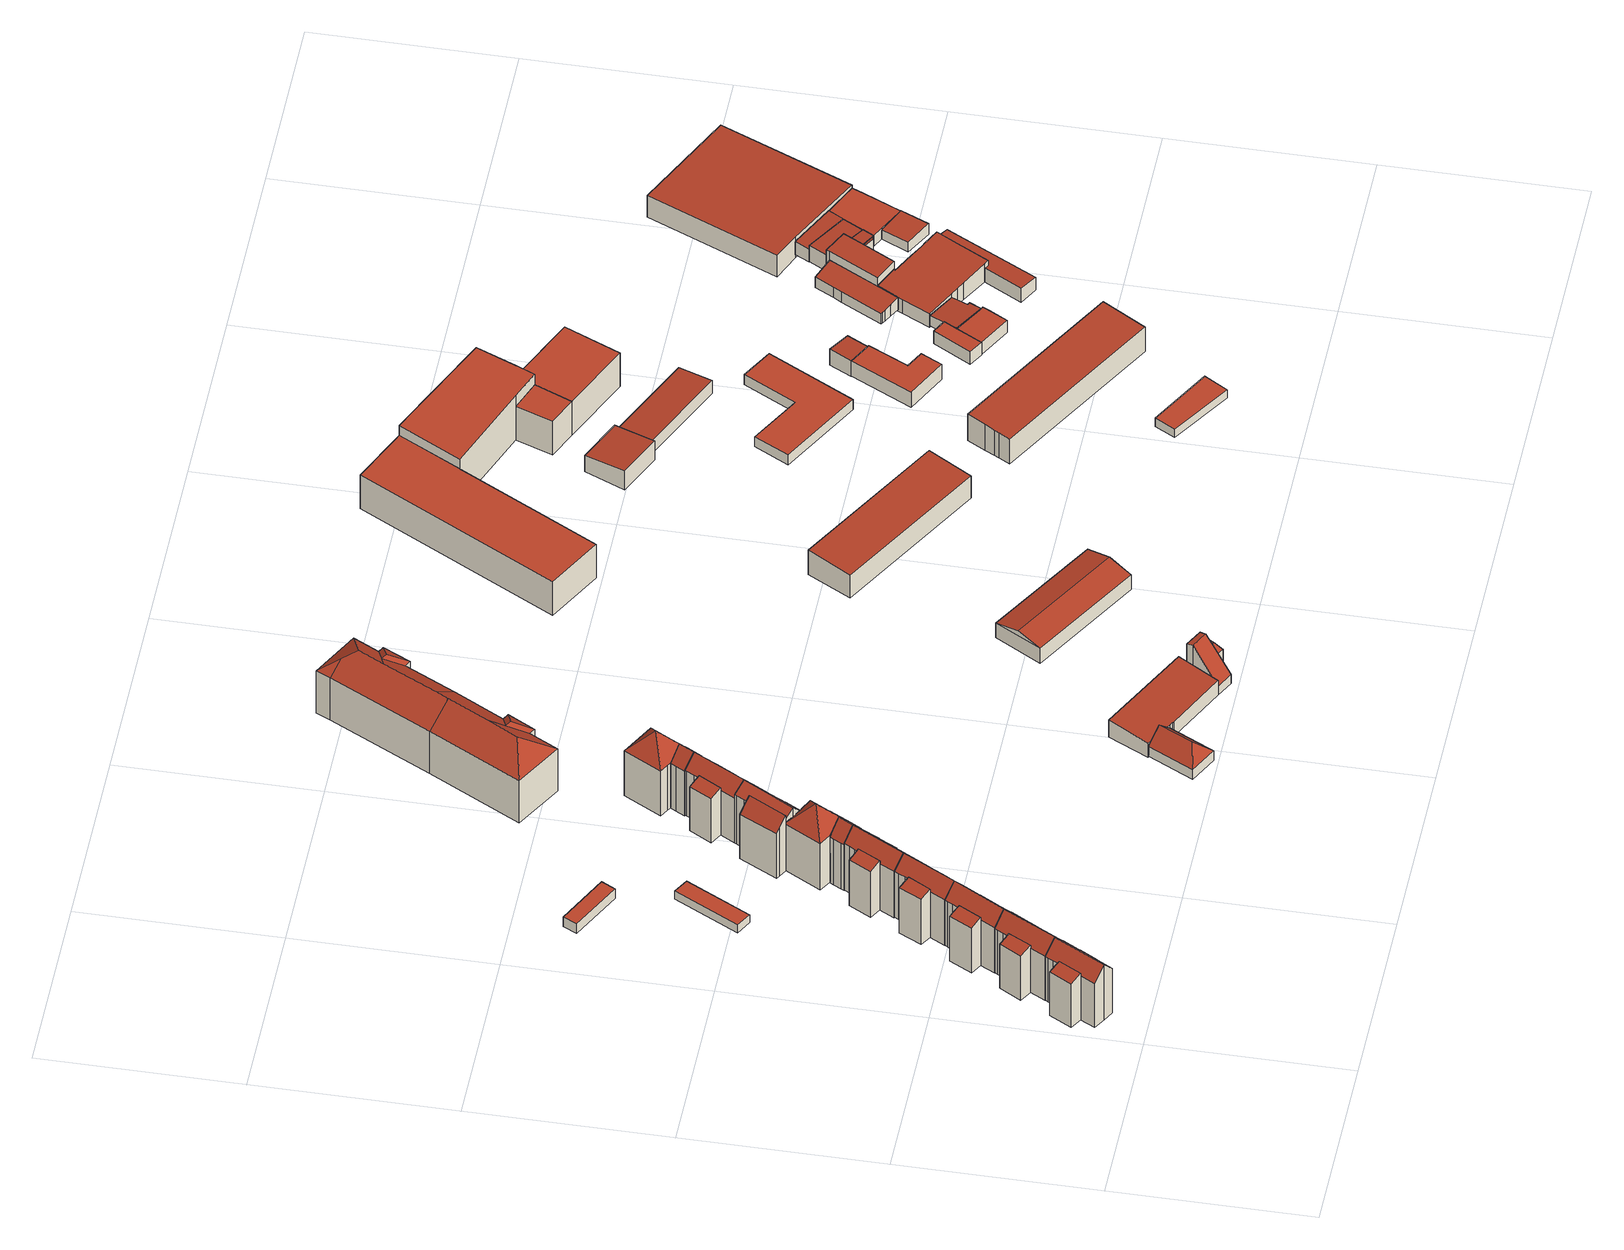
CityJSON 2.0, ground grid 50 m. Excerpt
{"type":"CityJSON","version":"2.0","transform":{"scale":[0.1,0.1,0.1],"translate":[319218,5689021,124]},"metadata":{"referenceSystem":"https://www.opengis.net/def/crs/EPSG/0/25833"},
"CityObjects":{
"building1":{"type":"Building","attributes":{"Gemeindeschluessel":14713000,"Geometrietyp2DReferenz":"3000","function":"31001_9998","roofType":"9999"},"children":["building1-1","building1-2"]},
"building1-1":{"type":"BuildingPart","attributes":{"Dachtyp_tdc":"tdcPolyFlatRoof","Dachneigung":16.94,"QualitaetDacherkennung":82,"Geometrietyp2DReferenz":"3000","roofType":"2100","measuredHeight":14.67},"parents":["building1"],"geometry":[{"type":"MultiSurface","lod":"2","boundaries":[[[0,1,2]],[[0,3,4,1]],[[3,5,6,4]],[[5,7,8,6]],[[7,9,10,8]],[[9,11,10]],[[7,5,3,0,9]],[[1,4,6,8,10]],[[2,11,9,0]],[[2,1,10,11]]],"semantics":{"surfaces":[{"type":"WallSurface"},{"type":"RoofSurface"},{"type":"GroundSurface"},{"type":"ClosureSurface"}],"values":[0,0,0,0,0,0,1,2,0,3]}}]},
"building1-2":{"type":"BuildingPart","attributes":{"Dachtyp_tdc":"tdcGableRoof","Dachneigung":47.24,"QualitaetDacherkennung":75,"Geometrietyp2DReferenz":"3000","roofType":"3100","measuredHeight":17.37},"parents":["building1"],"geometry":[{"type":"MultiSurface","lod":"2","boundaries":[[[12,13,14,15]],[[13,16,17,14]],[[16,18,19,17]],[[18,20,21,19]],[[20,22,23,21]],[[22,2,1,23]],[[11,24,25,10]],[[24,26,27,25]],[[26,28,29,27]],[[28,30,31,29]],[[30,32,33,31]],[[32,34,35,33]],[[34,12,15,35]],[[30,28,26,24,11,2,22,20]],[[20,18,16,13,12,34,32,30]],[[15,14,17,19,21,23,1,10,25,27,29,31,33,35]],[[11,10,1,2]]],"semantics":{"surfaces":[{"type":"WallSurface"},{"type":"RoofSurface"},{"type":"GroundSurface"},{"type":"ClosureSurface"}],"values":[0,0,0,0,0,0,0,0,0,0,0,0,0,1,1,2,3]}}]},
"building2":{"type":"Building","attributes":{"Gemeindeschluessel":14713000,"Geometrietyp2DReferenz":"3000","function":"31001_9998","roofType":"9999"},"children":["building2-1","building2-2"]},
"building2-1":{"type":"BuildingPart","attributes":{"Dachtyp_tdc":"tdcGableRoof","Dachneigung":48.67,"QualitaetDacherkennung":74,"Geometrietyp2DReferenz":"3000","roofType":"3100","measuredHeight":17.57},"parents":["building2"],"geometry":[{"type":"MultiSurface","lod":"2","boundaries":[[[36,37,38,39]],[[37,40,41,38]],[[40,42,43,41]],[[42,44,45,43]],[[44,46,47,45]],[[46,48,49,47]],[[50,51,52,53]],[[51,54,55,52]],[[54,56,57,55]],[[56,58,59,57]],[[58,60,61,59]],[[60,62,63,61]],[[62,36,39,63]],[[58,56,54,51,50,48,46,44]],[[44,42,40,37,36,62,60,58]],[[39,38,41,43,45,47,49,53,52,55,57,59,61,63]],[[50,53,49,48]]],"semantics":{"surfaces":[{"type":"WallSurface"},{"type":"RoofSurface"},{"type":"GroundSurface"},{"type":"ClosureSurface"}],"values":[0,0,0,0,0,0,0,0,0,0,0,0,0,1,1,2,3]}}]},
"building2-2":{"type":"BuildingPart","attributes":{"Dachtyp_tdc":"tdcPolyFlatRoof","Dachneigung":16.79,"QualitaetDacherkennung":77,"Geometrietyp2DReferenz":"3000","roofType":"2100","measuredHeight":14.82},"parents":["building2"],"geometry":[{"type":"MultiSurface","lod":"2","boundaries":[[[64,65,66,67]],[[65,68,53,66]],[[68,50,53]],[[69,70,71,49,48]],[[70,64,67,71]],[[70,69,68,65,64]],[[67,66,53,49,71]],[[48,50,68,69]],[[48,49,53,50]]],"semantics":{"surfaces":[{"type":"WallSurface"},{"type":"RoofSurface"},{"type":"GroundSurface"},{"type":"ClosureSurface"}],"values":[0,0,0,0,0,1,2,0,3]}}]},
"building3":{"type":"Building","attributes":{"Gemeindeschluessel":14713000,"Geometrietyp2DReferenz":"3000","function":"31001_9998","roofType":"9999"},"children":["building3-1","building3-2"]},
"building3-1":{"type":"BuildingPart","attributes":{"Dachtyp_tdc":"tdcGableRoof","Dachneigung":49.36,"QualitaetDacherkennung":75,"Geometrietyp2DReferenz":"3000","roofType":"3100","measuredHeight":17.74},"parents":["building3"],"geometry":[{"type":"MultiSurface","lod":"2","boundaries":[[[72,73,74]],[[73,75,76,74]],[[75,77,78,76]],[[77,79,80,78]],[[79,81,82,80]],[[81,83,84,82]],[[83,85,86,84]],[[85,87,88,86]],[[87,89,90,88]],[[89,91,92,90]],[[91,93,94,92]],[[93,58,95,94]],[[58,96,97,95]],[[96,98,99,97]],[[58,93,91,89,87,85,83,81]],[[81,79,77,75,73,72,98,96,58]],[[74,76,78,80,82,84,86,88,90,92,94,95,97,99]],[[74,99,98,72]]],"semantics":{"surfaces":[{"type":"WallSurface"},{"type":"RoofSurface"},{"type":"GroundSurface"},{"type":"ClosureSurface"}],"values":[0,0,0,0,0,0,0,0,0,0,0,0,0,0,1,1,2,3]}}]},
"building3-2":{"type":"BuildingPart","attributes":{"Dachtyp_tdc":"tdcPolyFlatRoof","Dachneigung":16.46,"QualitaetDacherkennung":79,"Geometrietyp2DReferenz":"3000","roofType":"2100","measuredHeight":15.01},"parents":["building3"],"geometry":[{"type":"MultiSurface","lod":"2","boundaries":[[[100,101,102,99]],[[101,103,104,102]],[[103,105,106,104]],[[105,107,74,106]],[[107,72,74]],[[100,99,98]],[[107,105,103,101,100]],[[102,104,106,74,99]],[[98,72,107,100]],[[98,99,74,72]]],"semantics":{"surfaces":[{"type":"WallSurface"},{"type":"RoofSurface"},{"type":"GroundSurface"},{"type":"ClosureSurface"}],"values":[0,0,0,0,0,0,1,2,0,3]}}]},
"building4":{"type":"Building","attributes":{"Gemeindeschluessel":14713000,"Geometrietyp2DReferenz":"3000","function":"31001_9998","roofType":"9999"},"children":["building4-1","building4-2"]},
"building4-1":{"type":"BuildingPart","attributes":{"Dachtyp_tdc":"tdcPolyFlatRoof","Dachneigung":16.51,"QualitaetDacherkennung":80,"Geometrietyp2DReferenz":"3000","roofType":"2100","measuredHeight":15.17},"parents":["building4"],"geometry":[{"type":"MultiSurface","lod":"2","boundaries":[[[108,109,110,111]],[[109,112,113,110]],[[112,114,115,116,113]],[[117,108,111,118,119]],[[117,114,112,109,108]],[[111,110,113,116,118]],[[119,115,114,117]],[[119,118,116,115]]],"semantics":{"surfaces":[{"type":"WallSurface"},{"type":"RoofSurface"},{"type":"GroundSurface"},{"type":"ClosureSurface"}],"values":[0,0,0,0,1,2,0,3]}}]},
"building4-2":{"type":"BuildingPart","attributes":{"Dachtyp_tdc":"tdcGableRoof","Dachneigung":49.05,"QualitaetDacherkennung":75,"Geometrietyp2DReferenz":"3000","roofType":"3100","measuredHeight":17.86},"parents":["building4"],"geometry":[{"type":"MultiSurface","lod":"2","boundaries":[[[115,120,121,116]],[[120,122,123,121]],[[122,124,125,123]],[[124,126,127,125]],[[126,128,129,127]],[[128,130,131,129]],[[130,132,133,131]],[[132,134,135,133]],[[134,136,137,135]],[[136,138,139,137]],[[138,140,141,139]],[[140,142,143,141]],[[142,79,144,143]],[[79,119,118,144]],[[142,140,138,136,134,132,130,128]],[[128,126,124,122,120,115,119,79,142]],[[116,121,123,125,127,129,131,133,135,137,139,141,143,144,118]],[[116,118,119,115]]],"semantics":{"surfaces":[{"type":"WallSurface"},{"type":"RoofSurface"},{"type":"GroundSurface"},{"type":"ClosureSurface"}],"values":[0,0,0,0,0,0,0,0,0,0,0,0,0,0,1,1,2,3]}}]},
"building5":{"type":"Building","attributes":{"Dachtyp_tdc":"tdcPolyFlatRoof","Gemeindeschluessel":14713000,"Dachneigung":3.3,"QualitaetDacherkennung":91,"Geometrietyp2DReferenz":"3000","function":"31001_9998","roofType":"2100","measuredHeight":2.5},"geometry":[{"type":"MultiSurface","lod":"2","boundaries":[[[145,146,147,148]],[[146,149,150,147]],[[149,151,152,150]],[[151,145,148,152]],[[151,149,146,145]],[[148,147,150,152]]],"semantics":{"surfaces":[{"type":"WallSurface"},{"type":"RoofSurface"},{"type":"GroundSurface"}],"values":[0,0,0,0,1,2]}}]},
"building6":{"type":"Building","attributes":{"Gemeindeschluessel":14713000,"Geometrietyp2DReferenz":"3000","function":"31001_9998","roofType":"9999"},"children":["building6-1","building6-2"]},
"building6-1":{"type":"BuildingPart","attributes":{"Dachtyp_tdc":"tdcGableRoof","Dachneigung":47.79,"QualitaetDacherkennung":76,"Geometrietyp2DReferenz":"3000","roofType":"3100","measuredHeight":18.03},"parents":["building6"],"geometry":[{"type":"MultiSurface","lod":"2","boundaries":[[[153,154,155,156]],[[154,157,158,155]],[[157,159,160,158]],[[159,161,162,160]],[[161,163,164,162]],[[163,165,166,164]],[[165,167,168,166]],[[167,169,170,168]],[[169,171,172,170]],[[171,173,174,172]],[[173,128,175,174]],[[128,126,176,175]],[[126,177,178,176]],[[128,173,171,169,167,165,163,161]],[[161,159,157,154,153,179,177,126,128]],[[180,156,155,158,160,162,164,166,168,170,172,174,175,176,178]],[[156,180,179,153]],[[180,178,177,179]]],"semantics":{"surfaces":[{"type":"WallSurface"},{"type":"RoofSurface"},{"type":"GroundSurface"},{"type":"ClosureSurface"}],"values":[0,0,0,0,0,0,0,0,0,0,0,0,0,1,1,2,3,3]}}]},
"building6-2":{"type":"BuildingPart","attributes":{"Dachtyp_tdc":"tdcPolyFlatRoof","Dachneigung":17.05,"QualitaetDacherkennung":79,"Geometrietyp2DReferenz":"3000","roofType":"2100","measuredHeight":15.37},"parents":["building6"],"geometry":[{"type":"MultiSurface","lod":"2","boundaries":[[[181,182,183,178,177]],[[182,184,185,183]],[[184,186,187,185]],[[186,188,153,156,187]],[[189,188,186,184,182,181]],[[178,183,185,187,156,180]],[[179,153,188,189]],[[179,180,156,153]],[[181,177,179,189]],[[177,178,180,179]]],"semantics":{"surfaces":[{"type":"WallSurface"},{"type":"RoofSurface"},{"type":"GroundSurface"},{"type":"ClosureSurface"}],"values":[0,0,0,0,1,2,0,3,0,3]}}]},
"building7":{"type":"Building","attributes":{"Dachtyp_tdc":"tdcPolyFlatRoof","Gemeindeschluessel":14713000,"Dachneigung":0,"QualitaetDacherkennung":78,"Geometrietyp2DReferenz":"3000","function":"31001_9998","roofType":"1000","measuredHeight":3},"geometry":[{"type":"MultiSurface","lod":"2","boundaries":[[[190,191,192,193]],[[191,194,195,192]],[[194,196,197,195]],[[196,190,193,197]],[[196,194,191,190]],[[193,192,195,197]]],"semantics":{"surfaces":[{"type":"WallSurface"},{"type":"RoofSurface"},{"type":"GroundSurface"}],"values":[0,0,0,0,1,2]}}]},
"building8":{"type":"Building","attributes":{"Gemeindeschluessel":14713000,"Geometrietyp2DReferenz":"3000","function":"31001_9998","roofType":"9999"},"children":["building8-1","building8-2"]},
"building8-1":{"type":"BuildingPart","attributes":{"Dachtyp_tdc":"tdcTentRoof","Dachneigung":49.44,"QualitaetDacherkennung":70,"Geometrietyp2DReferenz":"3000","roofType":"4000","measuredHeight":20.49},"parents":["building8"],"geometry":[{"type":"MultiSurface","lod":"2","boundaries":[[[198,199,200,201]],[[199,202,203,200]],[[202,204,205,203]],[[204,206,207,205]],[[206,208,209,207]],[[208,210,211,209]],[[210,212,213,211]],[[212,214,215,213]],[[214,216,217,215]],[[216,218,219,217]],[[218,220,221,219]],[[222,198,201,223,224]],[[202,199,198,225]],[[208,206,204,202,225]],[[218,216,214,212,210,208,225]],[[198,222,226,227,220,218,225]],[[201,200,203,205,207,209,211,213,215,217,219,221,228,223]],[[222,224,226]],[[224,223,228,227,226]],[[227,228,221,220]]],"semantics":{"surfaces":[{"type":"WallSurface"},{"type":"RoofSurface"},{"type":"GroundSurface"},{"type":"ClosureSurface"}],"values":[0,0,0,0,0,0,0,0,0,0,0,0,1,1,1,1,2,0,3,3]}}]},
"building8-2":{"type":"BuildingPart","attributes":{"Dachtyp_tdc":"tdcGableRoof","Dachneigung":51.25,"QualitaetDacherkennung":68,"Geometrietyp2DReferenz":"3000","roofType":"3100","measuredHeight":18.31},"parents":["building8"],"geometry":[{"type":"MultiSurface","lod":"2","boundaries":[[[229,230,231,232]],[[230,233,234,231]],[[233,235,236,234]],[[235,224,223,236]],[[237,238,239,221,220]],[[238,229,232,239]],[[240,226,224,235,233,230,229]],[[229,238,237,240]],[[232,231,234,236,223,228,221,239]],[[227,226,240]],[[228,223,224,226,227]],[[237,220,227,240]],[[220,221,228,227]]],"semantics":{"surfaces":[{"type":"WallSurface"},{"type":"RoofSurface"},{"type":"GroundSurface"},{"type":"ClosureSurface"}],"values":[0,0,0,0,0,0,1,1,2,0,3,0,3]}}]},
"building9":{"type":"Building","attributes":{"Gemeindeschluessel":14713000,"Geometrietyp2DReferenz":"3000","function":"31001_9998","roofType":"9999"},"children":["building9-1","building9-2"]},
"building9-1":{"type":"BuildingPart","attributes":{"Dachtyp_tdc":"tdcGableRoof","Dachneigung":48.19,"QualitaetDacherkennung":48,"Geometrietyp2DReferenz":"3000","roofType":"3100","measuredHeight":17.43},"parents":["building9"],"geometry":[{"type":"MultiSurface","lod":"2","boundaries":[[[241,242,243,244]],[[242,245,246,243]],[[245,247,248,246]],[[247,249,250,248]],[[249,251,252,250]],[[251,253,254,252]],[[253,255,256,254]],[[255,257,258,256]],[[257,259,260,258]],[[259,261,262,260]],[[261,263,264,262]],[[263,265,266,264]],[[265,267,268,266]],[[265,263,261,259,257,255,253,251,249]],[[249,247,245,242,241,267,265]],[[244,243,246,248,250,252,254,256,258,260,262,264,266,268]],[[244,268,267,241]]],"semantics":{"surfaces":[{"type":"WallSurface"},{"type":"RoofSurface"},{"type":"GroundSurface"},{"type":"ClosureSurface"}],"values":[0,0,0,0,0,0,0,0,0,0,0,0,0,1,1,2,3]}}]},
"building9-2":{"type":"BuildingPart","attributes":{"Dachtyp_tdc":"tdcPolyFlatRoof","Dachneigung":46.91,"QualitaetDacherkennung":47,"Geometrietyp2DReferenz":"3000","roofType":"2100","measuredHeight":17.54},"parents":["building9"],"geometry":[{"type":"MultiSurface","lod":"2","boundaries":[[[269,270,271,272]],[[270,273,244,271]],[[273,241,244]],[[274,268,267]],[[274,275,276,268]],[[275,277,278,276]],[[277,279,280,278]],[[279,269,272,280]],[[279,277,275,274,273,270,269]],[[272,271,244,268,276,278,280]],[[267,241,273,274]],[[267,268,244,241]]],"semantics":{"surfaces":[{"type":"WallSurface"},{"type":"RoofSurface"},{"type":"GroundSurface"},{"type":"ClosureSurface"}],"values":[0,0,0,0,0,0,0,0,1,2,0,3]}}]},
"building10":{"type":"Building","attributes":{"Gemeindeschluessel":14713000,"Geometrietyp2DReferenz":"3000","function":"31001_9998","roofType":"9999"},"children":["building10-1","building10-2"]},
"building10-1":{"type":"BuildingPart","attributes":{"Dachtyp_tdc":"tdcPolyFlatRoof","Dachneigung":16.49,"QualitaetDacherkennung":78,"Geometrietyp2DReferenz":"3000","roofType":"2100","measuredHeight":14.81},"parents":["building10"],"geometry":[{"type":"MultiSurface","lod":"2","boundaries":[[[281,282,283,284]],[[282,285,286,287,283]],[[288,289,290]],[[288,291,292,289]],[[291,281,284,292]],[[291,288,285,282,281]],[[284,283,287,289,292]],[[290,286,285,288]],[[290,289,287,286]]],"semantics":{"surfaces":[{"type":"WallSurface"},{"type":"RoofSurface"},{"type":"GroundSurface"},{"type":"ClosureSurface"}],"values":[0,0,0,0,0,1,2,0,3]}}]},
"building10-2":{"type":"BuildingPart","attributes":{"Dachtyp_tdc":"tdcGableRoof","Dachneigung":49.59,"QualitaetDacherkennung":76,"Geometrietyp2DReferenz":"3000","roofType":"3100","measuredHeight":17.43},"parents":["building10"],"geometry":[{"type":"MultiSurface","lod":"2","boundaries":[[[286,293,294,287]],[[293,295,296,294]],[[295,297,298,296]],[[297,299,300,298]],[[299,301,302,300]],[[301,303,304,302]],[[303,305,306,304]],[[305,307,308,306]],[[307,309,310,308]],[[309,251,252,310]],[[251,311,312,252]],[[311,313,248,312]],[[313,290,289,248]],[[311,251,309,307,305,303,301,299]],[[299,297,295,293,286,290,313,311]],[[287,294,296,298,300,302,304,306,308,310,252,312,248,289]],[[287,289,290,286]]],"semantics":{"surfaces":[{"type":"WallSurface"},{"type":"RoofSurface"},{"type":"GroundSurface"},{"type":"ClosureSurface"}],"values":[0,0,0,0,0,0,0,0,0,0,0,0,0,1,1,2,3]}}]},
"building11":{"type":"Building","attributes":{"Dachtyp_tdc":"tdcFreeFormRoof","Gemeindeschluessel":14713000,"Dachneigung":44.71,"QualitaetDacherkennung":8,"Geometrietyp2DReferenz":"3000","function":"31001_2000","roofType":"5000","measuredHeight":6.93},"geometry":[{"type":"MultiSurface","lod":"2","boundaries":[[[314,315,316,317]],[[315,318,319,316]],[[318,320,321,319]],[[320,322,323,321]],[[322,324,325,323]],[[324,314,317,325]],[[322,320,318,315,326,327]],[[326,314,324,327]],[[327,324,322]],[[314,326,315]],[[317,316,319,321,323,325]]],"semantics":{"surfaces":[{"type":"WallSurface"},{"type":"RoofSurface"},{"type":"GroundSurface"}],"values":[0,0,0,0,0,0,1,1,1,0,2]}}]},
"building12":{"type":"Building","attributes":{"Gemeindeschluessel":14713000,"Geometrietyp2DReferenz":"3000","function":"31001_9998","roofType":"9999"},"children":["building12-1","building12-2"]},
"building12-1":{"type":"BuildingPart","attributes":{"Dachtyp_tdc":"tdcGableRoof","Dachneigung":50.68,"QualitaetDacherkennung":69,"Geometrietyp2DReferenz":"3000","roofType":"3100","measuredHeight":17.79},"parents":["building12"],"geometry":[{"type":"MultiSurface","lod":"2","boundaries":[[[328,329,330,331]],[[332,333,334,335]],[[333,336,337,334]],[[336,328,331,337]],[[328,336,338,339,340,329]],[[338,341,342,339]],[[332,343,342,341,333]],[[333,341,338,336]],[[331,330,335,334,337]],[[335,330,329,332]],[[339,342,343,340]],[[329,340,343,332]]],"semantics":{"surfaces":[{"type":"WallSurface"},{"type":"RoofSurface"},{"type":"GroundSurface"},{"type":"ClosureSurface"}],"values":[0,0,0,0,1,1,0,0,2,3,0,3]}}]},
"building12-2":{"type":"BuildingPart","attributes":{"Dachtyp_tdc":"tdcTentRoof","Dachneigung":50.2,"QualitaetDacherkennung":68,"Geometrietyp2DReferenz":"3000","roofType":"4000","measuredHeight":19.95},"parents":["building12"],"geometry":[{"type":"MultiSurface","lod":"2","boundaries":[[[344,345,346,347]],[[345,348,349,346]],[[348,350,351,349]],[[350,352,353,351]],[[352,354,355,353]],[[354,356,357,355]],[[356,358,359,357]],[[358,343,335,359]],[[343,332,335]],[[360,344,347,330,329]],[[348,345,361]],[[350,348,361]],[[343,358,356,354,352,350,361]],[[345,344,360,340,343,361]],[[347,346,349,351,353,355,357,359,335,330]],[[360,329,340]],[[329,330,335,332]],[[332,343,340,329]]],"semantics":{"surfaces":[{"type":"WallSurface"},{"type":"RoofSurface"},{"type":"GroundSurface"},{"type":"ClosureSurface"}],"values":[0,0,0,0,0,0,0,0,0,0,1,1,1,1,2,0,3,3]}}]},
"building13":{"type":"Building","attributes":{"Dachtyp_tdc":"tdcPolyFlatRoof","Gemeindeschluessel":14713000,"Dachneigung":4.12,"QualitaetDacherkennung":71,"Geometrietyp2DReferenz":"3000","function":"31001_2000","roofType":"2100","measuredHeight":5.35},"geometry":[{"type":"MultiSurface","lod":"2","boundaries":[[[362,363,364,365]],[[363,366,367,364]],[[366,368,369,367]],[[368,370,371,369]],[[370,372,373,371]],[[372,374,375,373]],[[374,376,377,375]],[[376,362,365,377]],[[376,374,372,370,368,366,363,362]],[[365,364,367,369,371,373,375,377]]],"semantics":{"surfaces":[{"type":"WallSurface"},{"type":"RoofSurface"},{"type":"GroundSurface"}],"values":[0,0,0,0,0,0,0,0,1,2]}}]},
"building14":{"type":"Building","attributes":{"Dachtyp_tdc":"tdcFreeFormRoof","Gemeindeschluessel":14713000,"Dachneigung":36.74,"QualitaetDacherkennung":86,"Geometrietyp2DReferenz":"3000","function":"31001_9998","roofType":"5000","measuredHeight":18.42},"geometry":[{"type":"MultiSurface","lod":"2","boundaries":[[[378,379,380,381]],[[379,382,383,380]],[[382,384,385,383]],[[384,386,387,385]],[[386,388,389,387]],[[388,390,391,389]],[[390,392,393,391]],[[392,394,395,393]],[[394,396,397,395]],[[396,398,399,397]],[[398,400,401,399]],[[400,402,403,401]],[[402,404,405,403]],[[404,406,407,405]],[[406,378,381,407]],[[408,409,406,404]],[[410,411,412,408,404,402]],[[413,414,410,402,400]],[[415,413,400,398]],[[415,398,396]],[[414,413,415,396,394]],[[416,414,394,392]],[[417,416,392,390]],[[417,390,388]],[[411,410,414,416,417,388,386]],[[418,412,411,386,384]],[[418,384,382]],[[412,418,382,379]],[[409,408,412,379,378]],[[409,378,406]],[[381,380,383,385,387,389,391,393,395,397,399,401,403,405,407]]],"semantics":{"surfaces":[{"type":"WallSurface"},{"type":"RoofSurface"},{"type":"GroundSurface"}],"values":[0,0,0,0,0,0,0,0,0,0,0,0,0,0,0,1,1,1,1,1,1,1,1,1,1,1,1,1,1,1,2]}}]},
"building15":{"type":"Building","attributes":{"Dachtyp_tdc":"tdcGableRoof","Gemeindeschluessel":14713000,"Dachneigung":49.27,"QualitaetDacherkennung":9,"Geometrietyp2DReferenz":"3000","function":"31001_2000","roofType":"3100","measuredHeight":11.19},"geometry":[{"type":"MultiSurface","lod":"2","boundaries":[[[419,420,421,364]],[[420,422,365,421]],[[422,423,424,365]],[[423,425,426,424]],[[425,427,428,426]],[[427,429,430,428]],[[429,419,364,430]],[[425,423,422,420]],[[420,419,429,427,425]],[[364,421,365,424,426,428,430]]],"semantics":{"surfaces":[{"type":"WallSurface"},{"type":"RoofSurface"},{"type":"GroundSurface"}],"values":[0,0,0,0,0,0,0,1,1,2]}}]},
"building16":{"type":"Building","attributes":{"Dachtyp_tdc":"tdcFreeFormRoof","Gemeindeschluessel":14713000,"Dachneigung":59.93,"QualitaetDacherkennung":5,"Geometrietyp2DReferenz":"3000","function":"31001_2000","roofType":"5000","measuredHeight":7.94},"geometry":[{"type":"MultiSurface","lod":"2","boundaries":[[[431,432,433,434]],[[432,435,436,433]],[[435,437,438,436]],[[437,439,440,438]],[[439,431,434,440]],[[441,437,435]],[[442,437,441]],[[437,442,439]],[[441,435,432]],[[442,441,432,431]],[[442,431,439]],[[434,433,436,438,440]]],"semantics":{"surfaces":[{"type":"WallSurface"},{"type":"RoofSurface"},{"type":"GroundSurface"}],"values":[0,0,0,0,0,1,1,1,1,1,1,2]}}]},
"building17":{"type":"Building","attributes":{"Dachtyp_tdc":"tdcGableRoof","Gemeindeschluessel":14713000,"Dachneigung":13.59,"QualitaetDacherkennung":92,"Geometrietyp2DReferenz":"3000","function":"31001_2000","roofType":"3100","measuredHeight":6.15},"geometry":[{"type":"MultiSurface","lod":"2","boundaries":[[[443,444,445,446]],[[444,447,448,445]],[[447,449,450,448]],[[449,443,446,450]],[[447,444,451]],[[443,449,452]],[[444,443,452,451]],[[449,447,451,452]],[[446,445,448,450]]],"semantics":{"surfaces":[{"type":"WallSurface"},{"type":"RoofSurface"},{"type":"GroundSurface"}],"values":[0,0,0,0,0,0,1,1,2]}}]},
"building18":{"type":"Building","attributes":{"Dachtyp_tdc":"tdcPolyFlatRoof","Gemeindeschluessel":14713000,"Dachneigung":3.04,"QualitaetDacherkennung":87,"Geometrietyp2DReferenz":"3000","function":"31001_2000","roofType":"2100","measuredHeight":7.68},"geometry":[{"type":"MultiSurface","lod":"2","boundaries":[[[453,454,455,456]],[[454,457,458,455]],[[457,459,460,458]],[[459,453,456,460]],[[459,457,454,453]],[[456,455,458,460]]],"semantics":{"surfaces":[{"type":"WallSurface"},{"type":"RoofSurface"},{"type":"GroundSurface"}],"values":[0,0,0,0,1,2]}}]},
"building19":{"type":"Building","attributes":{"Dachtyp_tdc":"tdcPolyFlatRoof","Gemeindeschluessel":14713000,"Dachneigung":4.61,"QualitaetDacherkennung":84,"Geometrietyp2DReferenz":"3000","function":"31001_2000","roofType":"2100","measuredHeight":6},"geometry":[{"type":"MultiSurface","lod":"2","boundaries":[[[461,462,463,464]],[[462,465,466,463]],[[465,467,468,466]],[[467,469,470,468]],[[469,461,464,470]],[[469,467,465,462,461]],[[464,463,466,468,470]]],"semantics":{"surfaces":[{"type":"WallSurface"},{"type":"RoofSurface"},{"type":"GroundSurface"}],"values":[0,0,0,0,0,1,2]}}]},
"building20":{"type":"Building","attributes":{"Gemeindeschluessel":14713000,"Geometrietyp2DReferenz":"3000","function":"31001_9998","roofType":"9999"},"children":["building20-1","building20-2","building20-3","building20-4"]},
"building20-1":{"type":"BuildingPart","attributes":{"Dachtyp_tdc":"tdcPolyFlatRoof","Dachneigung":0,"QualitaetDacherkennung":55,"Geometrietyp2DReferenz":"3000","roofType":"1000","measuredHeight":10.59},"parents":["building20"],"geometry":[{"type":"MultiSurface","lod":"2","boundaries":[[[471,472,473,474]],[[475,476,477,478]],[[476,479,480,477]],[[479,471,474,480]],[[479,476,475,472,471]],[[474,473,478,477,480]],[[478,473,472,475]]],"semantics":{"surfaces":[{"type":"WallSurface"},{"type":"RoofSurface"},{"type":"GroundSurface"},{"type":"ClosureSurface"}],"values":[0,0,0,0,1,2,3]}}]},
"building20-2":{"type":"BuildingPart","attributes":{"Dachtyp_tdc":"tdcPolyFlatRoof","Dachneigung":0,"QualitaetDacherkennung":73,"Geometrietyp2DReferenz":"3000","roofType":"1000","measuredHeight":10.51},"parents":["building20"],"geometry":[{"type":"MultiSurface","lod":"2","boundaries":[[[481,482,483,484]],[[482,485,486,483]],[[485,487,488,486]],[[487,485,482,481,489]],[[484,483,486,488,490]],[[484,490,489,481]],[[490,488,487,489]]],"semantics":{"surfaces":[{"type":"WallSurface"},{"type":"RoofSurface"},{"type":"GroundSurface"},{"type":"ClosureSurface"}],"values":[0,0,0,1,2,3,3]}}]},
"building20-3":{"type":"BuildingPart","attributes":{"Dachtyp_tdc":"tdcPolyFlatRoof","Dachneigung":0,"QualitaetDacherkennung":72,"Geometrietyp2DReferenz":"3000","roofType":"1000","measuredHeight":13.74},"parents":["building20"],"geometry":[{"type":"MultiSurface","lod":"2","boundaries":[[[491,492,493,473,472]],[[492,494,481,484,493]],[[495,496,475,478,497,498]],[[496,495,499,494,492,491]],[[473,493,484,490,497,478]],[[481,494,499,489]],[[490,484,481,489]],[[498,489,499,495]],[[498,497,490,489]],[[472,475,496,491]],[[472,473,478,475]]],"semantics":{"surfaces":[{"type":"WallSurface"},{"type":"RoofSurface"},{"type":"GroundSurface"},{"type":"ClosureSurface"}],"values":[0,0,0,1,2,0,3,0,3,0,3]}}]},
"building20-4":{"type":"BuildingPart","attributes":{"Dachtyp_tdc":"tdcPolyFlatRoof","Dachneigung":0,"QualitaetDacherkennung":66,"Geometrietyp2DReferenz":"3000","roofType":"1000","measuredHeight":10.52},"parents":["building20"],"geometry":[{"type":"MultiSurface","lod":"2","boundaries":[[[500,501,488,487]],[[500,498,497,501]],[[498,500,487,489]],[[490,488,501,497]],[[490,489,487,488]],[[498,489,490,497]]],"semantics":{"surfaces":[{"type":"WallSurface"},{"type":"RoofSurface"},{"type":"GroundSurface"},{"type":"ClosureSurface"}],"values":[0,0,1,2,3,3]}}]},
"building21":{"type":"Building","attributes":{"Dachtyp_tdc":"tdcPolyFlatRoof","Gemeindeschluessel":14713000,"Dachneigung":0,"QualitaetDacherkennung":68,"Geometrietyp2DReferenz":"3000","function":"31001_2000","roofType":"1000","measuredHeight":2.61},"geometry":[{"type":"MultiSurface","lod":"2","boundaries":[[[502,503,504,505]],[[503,506,507,504]],[[506,508,509,507]],[[508,502,505,509]],[[508,506,503,502]],[[505,504,507,509]]],"semantics":{"surfaces":[{"type":"WallSurface"},{"type":"RoofSurface"},{"type":"GroundSurface"}],"values":[0,0,0,0,1,2]}}]},
"building22":{"type":"Building","attributes":{"Dachtyp_tdc":"tdcPolyFlatRoof","Gemeindeschluessel":14713000,"Dachneigung":2.99,"QualitaetDacherkennung":85,"Geometrietyp2DReferenz":"3000","function":"31001_2000","roofType":"2100","measuredHeight":8.32},"geometry":[{"type":"MultiSurface","lod":"2","boundaries":[[[510,511,512,513]],[[511,514,515,512]],[[514,516,517,515]],[[516,518,519,517]],[[518,520,521,519]],[[520,522,523,521]],[[522,510,513,523]],[[522,520,518,516,514,511,510]],[[513,512,515,517,519,521,523]]],"semantics":{"surfaces":[{"type":"WallSurface"},{"type":"RoofSurface"},{"type":"GroundSurface"}],"values":[0,0,0,0,0,0,0,1,2]}}]},
"building23":{"type":"Building","attributes":{"Dachtyp_tdc":"tdcPolyFlatRoof","Gemeindeschluessel":14713000,"Dachneigung":0,"QualitaetDacherkennung":23,"Geometrietyp2DReferenz":"3000","function":"31001_2000","roofType":"1000","measuredHeight":3.17},"geometry":[{"type":"MultiSurface","lod":"2","boundaries":[[[524,525,526,527]],[[525,528,529,526]],[[528,530,531,529]],[[530,532,533,531]],[[532,534,535,533]],[[534,524,527,535]],[[534,532,530,528,525,524]],[[527,526,529,531,533,535]]],"semantics":{"surfaces":[{"type":"WallSurface"},{"type":"RoofSurface"},{"type":"GroundSurface"}],"values":[0,0,0,0,0,0,1,2]}}]},
"building24":{"type":"Building","attributes":{"Dachtyp_tdc":"tdcPolyFlatRoof","Gemeindeschluessel":14713000,"Dachneigung":4.91,"QualitaetDacherkennung":82,"Geometrietyp2DReferenz":"3000","function":"31001_2000","roofType":"2100","measuredHeight":4.01},"geometry":[{"type":"MultiSurface","lod":"2","boundaries":[[[536,537,538,539]],[[537,540,463,538]],[[540,541,464,463]],[[541,536,539,464]],[[541,540,537,536]],[[539,538,463,464]]],"semantics":{"surfaces":[{"type":"WallSurface"},{"type":"RoofSurface"},{"type":"GroundSurface"}],"values":[0,0,0,0,1,2]}}]},
"building25":{"type":"Building","attributes":{"Dachtyp_tdc":"tdcPolyFlatRoof","Gemeindeschluessel":14713000,"Dachneigung":0,"QualitaetDacherkennung":63,"Geometrietyp2DReferenz":"3000","function":"31001_2000","roofType":"1000","measuredHeight":4.76},"geometry":[{"type":"MultiSurface","lod":"2","boundaries":[[[542,543,544,545]],[[543,546,547,544]],[[546,548,549,547]],[[548,550,551,549]],[[550,552,553,551]],[[552,542,545,553]],[[552,550,548,546,543,542]],[[545,544,547,549,551,553]]],"semantics":{"surfaces":[{"type":"WallSurface"},{"type":"RoofSurface"},{"type":"GroundSurface"}],"values":[0,0,0,0,0,0,1,2]}}]},
"building26":{"type":"Building","attributes":{"Dachtyp_tdc":"tdcPolyFlatRoof","Gemeindeschluessel":14713000,"Dachneigung":5.42,"QualitaetDacherkennung":30,"Geometrietyp2DReferenz":"3000","function":"31001_2000","roofType":"2100","measuredHeight":4.9},"geometry":[{"type":"MultiSurface","lod":"2","boundaries":[[[554,555,556,557]],[[555,558,559,556]],[[558,560,561,559]],[[560,554,557,561]],[[560,558,555,554]],[[557,556,559,561]]],"semantics":{"surfaces":[{"type":"WallSurface"},{"type":"RoofSurface"},{"type":"GroundSurface"}],"values":[0,0,0,0,1,2]}}]},
"building27":{"type":"Building","attributes":{"Dachtyp_tdc":"tdcPolyFlatRoof","Gemeindeschluessel":14713000,"Dachneigung":0,"QualitaetDacherkennung":77,"Geometrietyp2DReferenz":"3000","function":"31001_2000","roofType":"1000","measuredHeight":3.88},"geometry":[{"type":"MultiSurface","lod":"2","boundaries":[[[562,563,564,565]],[[563,566,567,564]],[[566,568,569,567]],[[568,570,571,569]],[[570,572,573,571]],[[572,562,565,573]],[[572,570,568,566,563,562]],[[565,564,567,569,571,573]]],"semantics":{"surfaces":[{"type":"WallSurface"},{"type":"RoofSurface"},{"type":"GroundSurface"}],"values":[0,0,0,0,0,0,1,2]}}]},
"building28":{"type":"Building","attributes":{"Dachtyp_tdc":"tdcPolyFlatRoof","Gemeindeschluessel":14713000,"Dachneigung":0,"QualitaetDacherkennung":86,"Geometrietyp2DReferenz":"3000","function":"31001_2000","roofType":"1000","measuredHeight":3.84},"geometry":[{"type":"MultiSurface","lod":"2","boundaries":[[[574,562,575,576]],[[562,572,577,575]],[[572,578,579,577]],[[578,580,581,579]],[[580,582,583,581]],[[582,574,576,583]],[[582,580,578,572,562,574]],[[576,575,577,579,581,583]]],"semantics":{"surfaces":[{"type":"WallSurface"},{"type":"RoofSurface"},{"type":"GroundSurface"}],"values":[0,0,0,0,0,0,1,2]}}]},
"building29":{"type":"Building","attributes":{"Dachtyp_tdc":"tdcPolyFlatRoof","Gemeindeschluessel":14713000,"Dachneigung":5.25,"QualitaetDacherkennung":86,"Geometrietyp2DReferenz":"3000","function":"31001_2000","roofType":"2100","measuredHeight":3.89},"geometry":[{"type":"MultiSurface","lod":"2","boundaries":[[[584,585,586,587]],[[585,588,589,586]],[[588,590,591,589]],[[590,592,593,591]],[[592,594,595,593]],[[594,596,597,595]],[[596,584,587,597]],[[596,594,592,590,588,585,584]],[[587,586,589,591,593,595,597]]],"semantics":{"surfaces":[{"type":"WallSurface"},{"type":"RoofSurface"},{"type":"GroundSurface"}],"values":[0,0,0,0,0,0,0,1,2]}}]},
"building30":{"type":"Building","attributes":{"Dachtyp_tdc":"tdcPolyFlatRoof","Gemeindeschluessel":14713000,"Dachneigung":5.68,"QualitaetDacherkennung":80,"Geometrietyp2DReferenz":"3000","function":"31001_2000","roofType":"2100","measuredHeight":3.83},"geometry":[{"type":"MultiSurface","lod":"2","boundaries":[[[598,599,600,601]],[[599,602,603,600]],[[602,604,605,603]],[[604,606,607,605]],[[606,608,609,607]],[[608,610,611,609]],[[610,612,613,611]],[[612,614,615,613]],[[614,616,617,615]],[[616,618,619,617]],[[618,598,601,619]],[[618,616,614,612,610,608,606,604,602,599,598]],[[601,600,603,605,607,609,611,613,615,617,619]]],"semantics":{"surfaces":[{"type":"WallSurface"},{"type":"RoofSurface"},{"type":"GroundSurface"}],"values":[0,0,0,0,0,0,0,0,0,0,0,1,2]}}]},
"building31":{"type":"Building","attributes":{"Dachtyp_tdc":"tdcPolyFlatRoof","Gemeindeschluessel":14713000,"Dachneigung":4.31,"QualitaetDacherkennung":61,"Geometrietyp2DReferenz":"3000","function":"31001_2000","roofType":"2100","measuredHeight":5.84},"geometry":[{"type":"MultiSurface","lod":"2","boundaries":[[[620,621,622,623]],[[621,624,625,622]],[[624,626,627,625]],[[626,628,629,627]],[[628,630,631,629]],[[630,632,633,631]],[[632,634,635,633]],[[634,636,637,635]],[[636,638,639,637]],[[638,640,641,639]],[[640,642,643,641]],[[642,644,645,643]],[[644,646,647,645]],[[646,648,649,647]],[[648,650,651,649]],[[650,652,653,651]],[[652,654,655,653]],[[654,656,657,655]],[[656,620,623,657]],[[656,654,652,650,648,646,644,642,640,638,636,634,632,630,628,626,624,621,620]],[[623,622,625,627,629,631,633,635,637,639,641,643,645,647,649,651,653,655,657]]],"semantics":{"surfaces":[{"type":"WallSurface"},{"type":"RoofSurface"},{"type":"GroundSurface"}],"values":[0,0,0,0,0,0,0,0,0,0,0,0,0,0,0,0,0,0,0,1,2]}}]},
"building32":{"type":"Building","attributes":{"Dachtyp_tdc":"tdcPolyFlatRoof","Gemeindeschluessel":14713000,"Dachneigung":5.21,"QualitaetDacherkennung":82,"Geometrietyp2DReferenz":"3000","function":"31001_2000","roofType":"2100","measuredHeight":4.47},"geometry":[{"type":"MultiSurface","lod":"2","boundaries":[[[658,659,660,661]],[[659,662,651,660]],[[662,663,649,651]],[[663,664,647,649]],[[664,665,645,647]],[[665,666,667,645]],[[666,658,661,667]],[[666,665,664,663,662,659,658]],[[661,660,651,649,647,645,667]]],"semantics":{"surfaces":[{"type":"WallSurface"},{"type":"RoofSurface"},{"type":"GroundSurface"}],"values":[0,0,0,0,0,0,0,1,2]}}]},
"building33":{"type":"Building","attributes":{"Dachtyp_tdc":"tdcPolyFlatRoof","Gemeindeschluessel":14713000,"Dachneigung":4.47,"QualitaetDacherkennung":80,"Geometrietyp2DReferenz":"3000","function":"31001_2000","roofType":"2100","measuredHeight":6.88},"geometry":[{"type":"MultiSurface","lod":"2","boundaries":[[[668,669,615,617]],[[669,670,671,615]],[[670,672,673,671]],[[672,674,675,673]],[[674,676,677,675]],[[676,668,617,677]],[[676,674,672,670,669,668]],[[617,615,671,673,675,677]]],"semantics":{"surfaces":[{"type":"WallSurface"},{"type":"RoofSurface"},{"type":"GroundSurface"}],"values":[0,0,0,0,0,0,1,2]}}]},
"building34":{"type":"Building","attributes":{"Gemeindeschluessel":14713000,"Geometrietyp2DReferenz":"3000","function":"31001_2000","roofType":"9999"},"children":["building34-1","building34-2","building34-3"]},
"building34-1":{"type":"BuildingPart","attributes":{"Dachtyp_tdc":"tdcPolyFlatRoof","Dachneigung":4.92,"QualitaetDacherkennung":69,"Geometrietyp2DReferenz":"3000","roofType":"2100","measuredHeight":3.85},"parents":["building34"],"geometry":[{"type":"MultiSurface","lod":"2","boundaries":[[[678,679,680,681,682]],[[679,683,684,680]],[[685,686,687,688,689]],[[685,683,679,678,690,686]],[[687,681,680,684,688]],[[678,682,690]],[[682,681,687,686,690]],[[689,683,685]],[[689,688,684,683]]],"semantics":{"surfaces":[{"type":"WallSurface"},{"type":"RoofSurface"},{"type":"GroundSurface"},{"type":"ClosureSurface"}],"values":[0,0,0,1,2,0,3,0,3]}}]},
"building34-2":{"type":"BuildingPart","attributes":{"Dachtyp_tdc":"tdcPolyFlatRoof","Dachneigung":8.18,"QualitaetDacherkennung":67,"Geometrietyp2DReferenz":"3000","roofType":"2100","measuredHeight":4.97},"parents":["building34"],"geometry":[{"type":"MultiSurface","lod":"2","boundaries":[[[691,692,693,687,686]],[[692,694,695,693]],[[694,696,697,695]],[[696,682,681,697]],[[696,694,692,691,690,682]],[[681,687,693,695,697]],[[686,690,691]],[[687,681,682,690,686]]],"semantics":{"surfaces":[{"type":"WallSurface"},{"type":"RoofSurface"},{"type":"GroundSurface"},{"type":"ClosureSurface"}],"values":[0,0,0,0,1,2,0,3]}}]},
"building34-3":{"type":"BuildingPart","attributes":{"Dachtyp_tdc":"tdcPolyFlatRoof","Dachneigung":32.73,"QualitaetDacherkennung":48,"Geometrietyp2DReferenz":"3000","roofType":"2100","measuredHeight":4.04},"parents":["building34"],"geometry":[{"type":"MultiSurface","lod":"2","boundaries":[[[698,689,688,699]],[[683,700,701,684]],[[700,698,699,701]],[[700,683,689,698]],[[699,688,684,701]],[[683,684,688,689]]],"semantics":{"surfaces":[{"type":"WallSurface"},{"type":"RoofSurface"},{"type":"GroundSurface"},{"type":"ClosureSurface"}],"values":[0,0,0,1,2,3]}}]},
"building35":{"type":"Building","attributes":{"Gemeindeschluessel":14713000,"Geometrietyp2DReferenz":"3000","function":"31001_2000","roofType":"9999"},"children":["building35-1","building35-2","building35-3"]},
"building35-1":{"type":"BuildingPart","attributes":{"Dachtyp_tdc":"tdcPolyFlatRoof","Dachneigung":2.61,"QualitaetDacherkennung":44,"Geometrietyp2DReferenz":"3000","roofType":"2100","measuredHeight":3.99},"parents":["building35"],"geometry":[{"type":"MultiSurface","lod":"2","boundaries":[[[702,703,704,705,696]],[[703,706,707,704]],[[706,708,709,710,707]],[[708,706,703,702]],[[705,704,707,710]],[[696,709,708,702]],[[696,705,710,709]]],"semantics":{"surfaces":[{"type":"WallSurface"},{"type":"RoofSurface"},{"type":"GroundSurface"},{"type":"ClosureSurface"}],"values":[0,0,0,1,2,0,3]}}]},
"building35-2":{"type":"BuildingPart","attributes":{"Dachtyp_tdc":"tdcPolyFlatRoof","Dachneigung":3.74,"QualitaetDacherkennung":86,"Geometrietyp2DReferenz":"3000","roofType":"2100","measuredHeight":3.35},"parents":["building35"],"geometry":[{"type":"MultiSurface","lod":"2","boundaries":[[[711,712,713,714]],[[712,715,716,713]],[[717,711,714,718,719]],[[717,720,715,712,711]],[[714,713,716,718]],[[719,720,717]],[[718,716,715,720,719]]],"semantics":{"surfaces":[{"type":"WallSurface"},{"type":"RoofSurface"},{"type":"GroundSurface"},{"type":"ClosureSurface"}],"values":[0,0,0,1,2,0,3]}}]},
"building35-3":{"type":"BuildingPart","attributes":{"Dachtyp_tdc":"tdcPolyFlatRoof","Dachneigung":0,"QualitaetDacherkennung":60,"Geometrietyp2DReferenz":"3000","roofType":"1000","measuredHeight":3.31},"parents":["building35"],"geometry":[{"type":"MultiSurface","lod":"2","boundaries":[[[721,696,705,722]],[[709,723,724,710]],[[723,725,726,724]],[[725,719,718,726]],[[727,721,722,716,715]],[[727,720,719,725,723,709,696,721]],[[722,705,710,724,726,718,716]],[[710,705,696,709]],[[715,720,727]],[[716,718,719,720,715]]],"semantics":{"surfaces":[{"type":"WallSurface"},{"type":"RoofSurface"},{"type":"GroundSurface"},{"type":"ClosureSurface"}],"values":[0,0,0,0,0,1,2,3,0,3]}}]},
"building36":{"type":"Building","attributes":{"Dachtyp_tdc":"tdcPolyFlatRoof","Gemeindeschluessel":14713000,"Dachneigung":2.9,"QualitaetDacherkennung":62,"Geometrietyp2DReferenz":"3000","function":"31001_2000","roofType":"2100","measuredHeight":6.88},"geometry":[{"type":"MultiSurface","lod":"2","boundaries":[[[728,729,730,731]],[[729,732,733,730]],[[732,734,735,733]],[[734,736,737,735]],[[736,728,731,737]],[[736,734,732,729,728]],[[731,730,733,735,737]]],"semantics":{"surfaces":[{"type":"WallSurface"},{"type":"RoofSurface"},{"type":"GroundSurface"}],"values":[0,0,0,0,0,1,2]}}]}
},
"vertices":[
[33,153,178],[33,153,32],[33,153,169],[3,170,168],[3,170,32],[35,226,168],[35,226,32],[52,216,174],[52,216,32],[64,209,178],[64,209,32],[64,209,169],
[122,170,166],[98,128,166],[98,128,32],[122,170,32],[93,131,173],[93,131,32],[68,86,173],[68,86,32],[42,100,205],[42,100,32],[13,117,169],[13,117,32],[72,224,169],[72,224,32],[79,237,169],[79,237,32],[84,245,169],[84,245,32],[113,228,205],[113,228,32],[139,214,173],[139,214,32],[116,173,173],[116,173,32],
[193,299,165],[170,258,165],[170,258,30],[193,299,30],[165,261,172],[165,261,30],[139,214,172],[139,214,30],[113,228,206],[113,228,30],[84,245,168],[84,245,30],[105,283,168],[105,283,30],[135,339,168],[144,354,168],[144,354,30],[135,339,30],[151,368,168],[151,368,30],[156,376,168],[156,376,30],[185,360,206],[185,360,30],[212,345,172],[212,345,30],[188,302,172],[188,302,30],
[107,355,168],[124,345,174],[124,345,30],[107,355,30],[135,339,178],[105,283,178],[75,300,168],[75,300,30],
[207,468,170],[207,468,169],[207,468,28],[216,485,170],[216,485,28],[223,497,170],[223,497,28],[228,505,170],[228,505,28],[257,489,206],[257,489,28],[283,474,171],[283,474,28],[260,432,170],[260,432,28],[266,429,163],[266,429,28],[242,387,163],[242,387,28],[237,390,170],[237,390,28],[212,345,170],[212,345,28],[185,360,28],[156,376,170],[156,376,28],[176,412,170],[176,412,28],
[176,412,178],[147,428,168],[147,428,28],[178,485,168],[178,485,28],[194,476,174],[194,476,28],[207,468,178],
[221,559,169],[251,616,168],[251,616,27],[221,559,27],[273,603,176],[273,603,27],[280,599,178],[280,599,170],[280,599,27],[249,543,178],[249,543,27],[249,543,170],
[281,599,171],[281,599,27],[286,608,171],[286,608,27],[295,625,170],[295,625,27],[301,636,170],[301,636,27],[329,620,205],[329,620,27],[356,606,170],[356,606,27],[333,562,169],[333,562,27],[338,559,162],[338,559,27],[315,517,162],[315,517,27],[309,520,170],[309,520,27],[283,474,170],[283,474,27],[257,489,205],[257,489,27],[228,505,27],
[225,959,50],[185,980,52],[185,980,27],[225,959,27],[271,1143,52],[271,1143,27],[311,1122,50],[311,1122,27],
[352,729,170],[357,738,170],[357,738,25],[352,729,25],[365,752,170],[365,752,25],[373,766,170],[373,766,25],[401,751,205],[401,751,25],[428,736,171],[428,736,25],[404,691,171],[404,691,25],[408,689,165],[408,689,25],[385,646,165],[385,646,25],[380,649,171],[380,649,25],[356,606,171],[356,606,25],[329,620,25],[301,636,25],[321,674,169],[321,674,25],[321,673,170],[321,673,25],
[321,674,178],[292,689,168],[292,689,25],[323,745,168],[323,745,25],[341,735,175],[341,735,25],[352,729,179],[321,673,179],
[270,1313,54],[252,1278,54],[252,1278,24],[270,1313,24],[120,1344,54],[120,1344,24],[138,1378,54],[138,1378,24],
[364,820,168],[414,910,168],[414,910,23],[364,820,23],[415,913,168],[415,913,23],[471,882,171],[471,882,23],[472,884,168],[472,884,23],[501,868,170],[501,868,23],[476,822,170],[476,822,23],[480,819,165],[480,819,23],[458,777,164],[458,777,23],[452,780,171],[452,780,23],[448,773,171],[448,773,23],[448,772,171],[448,772,23],[393,803,169],[393,803,23],[393,803,166],[432,843,228],[395,802,169],[421,787,170],[421,787,23],
[401,751,206],[373,766,166],[373,766,23],[401,751,23],[376,773,166],[376,773,23],[387,793,166],[387,793,23],[448,772,172],[428,736,172],[428,736,23],[421,787,206],
[465,1004,174],[472,1017,174],[472,1017,22],[465,1004,22],[483,1036,174],[483,1036,22],[486,1042,174],[486,1042,22],[514,1026,196],[514,1026,22],[541,1011,161],[541,1011,22],[519,969,161],[519,969,22],[522,966,156],[522,966,22],[500,923,155],[500,923,22],[495,926,162],[495,926,22],[472,884,161],[472,884,22],[471,882,161],[471,882,22],[443,897,196],[443,897,22],[415,913,174],[415,913,22],
[436,1021,161],[455,1010,184],[455,1010,22],[436,1021,22],[465,1004,197],[415,913,197],[414,910,197],[414,910,22],[395,920,175],[395,920,22],[385,926,162],[385,926,22],
[508,1151,160],[526,1141,166],[526,1141,22],[508,1151,22],[538,1134,170],[538,1134,162],[538,1134,22],[506,1078,170],[506,1078,22],[506,1078,162],[477,1095,160],[477,1095,22],
[545,1147,162],[545,1147,22],[555,1166,162],[555,1166,22],[558,1171,162],[558,1171,22],[586,1155,196],[586,1155,22],[611,1141,162],[611,1141,22],[589,1099,162],[589,1099,22],[594,1096,155],[594,1096,22],[570,1054,156],[570,1054,22],[566,1057,161],[566,1057,22],[515,1025,196],[515,1025,22],[486,1042,161],
[915,155,78],[984,117,78],[984,117,48],[915,155,48],[935,22,78],[935,22,48],[929,9,78],[929,9,48],[926,5,78],[926,5,48],[856,41,78],[856,41,48],[949,136,117],[906,51,117],
[571,1195,158],[579,1208,158],[579,1208,19],[571,1195,19],[632,1178,158],[611,1141,158],[611,1141,19],[632,1178,19],[558,1171,158],[558,1171,19],[586,1155,197],[606,1193,197],[580,1207,160],[611,1141,163],[632,1178,163],[632,1178,162],
[568,1214,160],[548,1225,159],[548,1225,19],[568,1214,19],[600,1320,159],[600,1320,19],[685,1273,161],[685,1273,19],[660,1229,162],[660,1229,19],[665,1227,155],[665,1227,19],[642,1183,154],[642,1183,19],[636,1186,162],[636,1186,19],[579,1208,160],[617,1249,218],
[1194,116,95],[1150,35,88],[1150,35,43],[1194,116,43],[996,110,88],[996,110,43],[993,112,88],[993,112,43],[984,117,88],[984,117,43],[915,155,88],[915,155,43],[967,257,96],[967,257,43],[1205,137,96],[1205,137,43],
[654,1538,141],[639,1547,141],[639,1547,9],[654,1538,9],[599,1475,141],[599,1475,9],[478,1542,141],[478,1542,9],[605,1774,141],[605,1774,9],[740,2031,141],[740,2031,9],[758,2067,141],[758,2067,9],[882,2002,141],[882,2002,9],[847,1937,141],[847,1937,9],[863,1929,141],[863,1929,9],[827,1860,141],[827,1860,9],[811,1868,141],[811,1868,9],[745,1741,141],[745,1741,9],[676,1616,141],[676,1616,9],[692,1607,141],[692,1607,9],[623,1600,170],[639,1592,170],[684,1774,193],[666,1742,193],[611,1641,193],[795,1921,170],[754,1908,193],[811,1912,170],[788,1973,193],[775,2013,171],[568,1563,193],
[1150,35,69],[1186,100,155],[1186,100,43],[1194,116,150],[1237,93,151],[1237,93,43],[1228,78,155],[1228,78,43],[1217,56,127],[1217,56,43],[1194,13,70],[1194,13,43],
[1217,56,97],[1237,93,97],[1237,93,44],[1217,56,44],[1264,79,97],[1264,79,44],[1262,76,97],[1262,76,44],[1245,41,97],[1245,41,44],[1243,72,124],[1238,62,124],
[1463,294,89],[1182,456,89],[1182,456,43],[1463,294,43],[1249,571,89],[1249,571,43],[1530,408,89],[1530,408,43],[1215,513,105],[1496,351,105],
[1762,820,117],[1701,711,111],[1701,711,41],[1762,820,41],[1322,924,111],[1322,924,41],[1383,1033,117],[1383,1033,41],
[1751,1550,84],[1713,1465,92],[1713,1465,33],[1751,1550,33],[1706,1449,93],[1706,1449,33],[1594,1499,93],[1594,1499,33],[1639,1600,84],[1639,1600,33],
[1450,2089,115],[1597,2025,115],[1597,2025,9],[1450,2089,9],[1510,1867,115],[1317,1515,115],[1317,1515,9],[1510,1867,9],[1176,1591,115],[1176,1591,9],
[1842,1797,114],[2024,1717,114],[2024,1717,9],[1842,1797,9],[1960,1576,114],[1960,1576,9],[1780,1655,114],[1780,1655,9],[1821,1750,114],[1821,1750,9],
[1597,2025,146],[1886,1898,146],[1886,1898,9],[1842,1797,146],[1741,1780,146],[1510,1867,146],[1741,1780,9],[1741,1780,114],[1821,1750,146],
[1706,1687,114],[1706,1687,9],
[2172,251,67],[2136,192,67],[2136,192,41],[2172,251,41],[1984,287,67],[1984,287,41],[2013,338,67],[2013,338,41],
[1832,644,116],[1848,672,117],[1848,672,39],[1832,644,39],[1854,683,118],[1854,683,39],[1867,708,120],[1867,708,39],[1892,753,122],[1892,753,39],[2319,515,122],[2319,515,39],[2258,406,116],[2258,406,39],
[1745,1145,63],[1792,1232,63],[1792,1232,32],[1745,1145,32],[1922,1161,63],[1922,1161,32],[1993,1292,63],[1993,1292,32],[2073,1249,63],[2073,1249,32],[1955,1032,63],[1955,1032,32],
[1988,1444,65],[1950,1359,73],[1950,1359,33],[1988,1444,33],[1713,1465,73],[1751,1550,65],
[1984,902,81],[2062,1056,81],[2062,1056,34],[1984,902,34],[2121,1025,81],[2121,1025,34],[2071,925,81],[2071,925,34],[2116,902,81],[2116,902,34],[2089,849,81],[2089,849,34],
[2121,1025,76],[2062,1056,82],[2062,1056,33],[2121,1025,33],[2092,1111,82],[2092,1111,33],[2150,1080,76],[2150,1080,33],
[2184,774,75],[2148,794,75],[2148,794,36],[2184,774,36],[2202,889,75],[2202,889,36],[2220,879,75],[2220,879,36],[2237,870,75],[2237,870,36],[2219,838,75],[2219,838,36],
[2267,729,75],[2184,774,37],[2267,729,37],[2219,838,37],[2294,795,75],[2294,795,37],[2301,792,75],[2301,792,37],[2293,777,75],[2293,777,37],
[2311,825,74],[2294,795,77],[2294,795,38],[2311,825,38],[2219,838,77],[2219,838,38],[2237,870,73],[2237,870,38],[2257,908,69],[2257,908,38],[2327,869,69],[2327,869,38],[2305,828,74],[2305,828,38],
[2299,990,72],[2277,1002,69],[2277,1002,34],[2299,990,34],[2259,1012,67],[2259,1012,34],[2251,1017,66],[2251,1017,34],[2246,1019,66],[2246,1019,34],[2302,1121,66],[2302,1121,34],[2314,1142,66],[2314,1142,34],[2341,1190,66],[2341,1190,34],[2397,1166,72],[2397,1166,34],[2330,1042,72],[2330,1042,34],[2300,988,72],[2300,988,34],
[2257,908,74],[2292,977,74],[2292,977,32],[2257,908,32],[2299,990,74],[2299,990,32],[2300,988,74],[2300,988,32],[2330,1042,74],[2330,1042,32],[2386,1014,79],[2386,1014,32],[2384,1011,79],[2384,1011,32],[2394,1005,80],[2394,1005,32],[2421,990,82],[2421,990,32],[2446,976,84],[2446,976,32],[2467,964,86],[2467,964,32],[2476,959,87],[2476,959,32],[2515,938,90],[2515,938,32],[2485,885,90],[2485,885,32],[2441,805,90],[2441,805,32],[2430,811,89],[2430,811,32],[2364,848,84],[2364,848,32],[2345,859,82],[2345,859,32],[2327,869,80],[2327,869,32],
[2424,691,72],[2377,717,76],[2377,717,32],[2424,691,32],[2430,811,76],[2441,805,75],[2485,885,75],[2515,938,75],[2546,920,72],[2546,920,32],
[2330,1042,98],[2397,1166,98],[2402,1175,98],[2402,1175,34],[2457,1145,103],[2457,1145,34],[2437,1107,103],[2437,1107,34],[2386,1014,103],[2386,1014,34],
[2520,1111,63],[2505,1084,63],[2505,1084,31],[2520,1111,31],[2520,1111,62],[2499,1086,64],[2499,1086,31],[2441,1114,70],[2457,1145,70],[2457,1145,31],[2441,1114,31],[2441,1114,67],[2491,1127,66],
[2457,1145,72],[2402,1175,81],[2402,1175,31],[2427,1220,81],[2427,1220,31],[2548,1162,62],[2548,1162,31],
[2437,1107,71],[2437,1107,31],[2484,1081,71],[2484,1081,31],
[2548,1162,63],[2427,1220,69],[2427,1220,29],[2548,1162,29],[2447,1256,69],[2447,1256,29],[2569,1200,63],[2569,1200,62],[2569,1200,29],
[2567,967,63],[2501,1002,58],[2501,1002,29],[2567,967,29],[2532,1070,58],[2532,1070,29],[2599,1037,63],[2599,1037,29],[2599,1037,62],[2593,1040,62],
[2505,1084,62],[2505,1084,29],[2654,1161,62],[2654,1161,29],[2642,1133,62],[2642,1133,29],[2532,1070,62],
[2447,1256,82],[2376,1285,86],[2376,1285,18],[2447,1256,18],[2521,1614,86],[2521,1614,18],[2799,1493,71],[2799,1493,18],[2654,1161,71],[2654,1161,18]
]}
